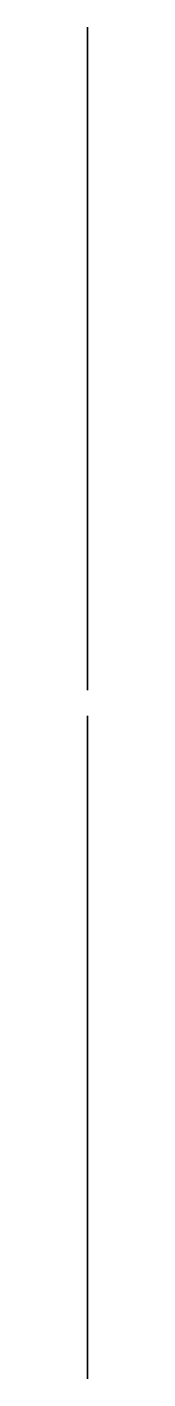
# Model space of a CAD drawing. Extents: x 0 to 0, y -1.5 to 4.62.
import ezdxf

# ---------------------------------------------------------------- set-up
doc = ezdxf.new("R2010")
doc.units = 0
doc.header["$MEASUREMENT"] = 0

msp = doc.modelspace()

# ---------------------------------------------------------------- linework, layer by layer
at = {"extrusion": (1, 0, 0)}
for centre, radius in [((3.1158, -3.2062), 1.5), ((3.1158, 0), 1.5), ((3.1158, -3.2062), 0.1875), ((3.1158, 0), 0.1875), ((0, -3.2062), 1.5), ((0, 0), 1.5), ((0, -3.2062), 0.1875), ((0, 0), 0.1875)]:
    msp.add_circle(centre, radius, dxfattribs=at)

doc.saveas('drawing.dxf')
